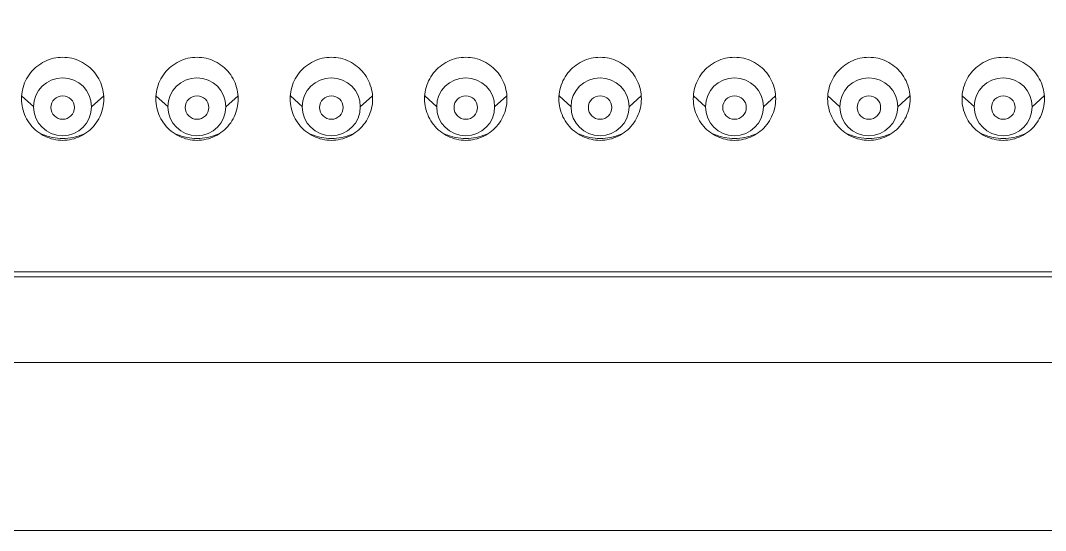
# Model space of a CAD drawing. Extents: x 0 to 1128, y 0 to 827.
# Drawn here: x 204.79 to 235.3, y 234.49 to 249.66 of the extents above; entities that cross this region are included whole.
import ezdxf

# ---------------------------------------------------------------- set-up
doc = ezdxf.new("R2010")
doc.units = 0
doc.header["$LTSCALE"] = 10
doc.header["$MEASUREMENT"] = 0
doc.layers.add('PDF_형상', color=7, linetype='CONTINUOUS')

msp = doc.modelspace()

# ---------------------------------------------------------------- linework, layer by layer
at = {"layer": 'PDF_형상', "lineweight": 5}
for points in [[(174.845, 245.037, 0.414217), (177.845, 242.036), (382.249, 242.036, 0.414214), (385.249, 245.037), (385.249, 258.937, 0.414214), (382.249, 261.937), (177.845, 261.937, 0.414217), (174.845, 258.937)], [(175.045, 258.787, -0.414215), (178.045, 261.787), (382.049, 261.787, -0.41422), (385.049, 258.787), (385.049, 245.187, -0.41422), (382.049, 242.187), (178.045, 242.187, -0.414215), (175.045, 245.187)]]:
    msp.add_lwpolyline(points, format="xyb", close=True, dxfattribs=at)
for points in [[(204.819, 247.333), (204.821, 247.264), (204.827, 247.195), (204.836, 247.126), (204.849, 247.061), (204.866, 246.993), (204.887, 246.927), (204.912, 246.862), (204.94, 246.798), (204.972, 246.736), (205.006, 246.678), (205.044, 246.62), (205.085, 246.564), (205.13, 246.511), (205.176, 246.461), (205.226, 246.413), (205.279, 246.369), (205.334, 246.327), (205.392, 246.288), (205.45, 246.253), (205.512, 246.221), (205.575, 246.192), (205.64, 246.167), (205.706, 246.146), (205.707, 246.146), (205.774, 246.128), (205.842, 246.114), (205.91, 246.105), (205.978, 246.099), (206.046, 246.097), (206.114, 246.099), (206.182, 246.105), (206.25, 246.114), (206.318, 246.128), (206.385, 246.146), (206.386, 246.146), (206.452, 246.167), (206.517, 246.192), (206.58, 246.221), (206.641, 246.253), (206.7, 246.288), (206.758, 246.327), (206.813, 246.369), (206.866, 246.413), (206.915, 246.461), (206.962, 246.511), (207.006, 246.564), (207.048, 246.619), (207.086, 246.678), (207.12, 246.736), (207.152, 246.798), (207.18, 246.862), (207.204, 246.927), (207.225, 246.993), (207.243, 247.062), (207.255, 247.126), (207.265, 247.195), (207.271, 247.264), (207.273, 247.333), (207.271, 247.402), (207.265, 247.471), (207.255, 247.54), (207.243, 247.605), (207.225, 247.673), (207.204, 247.74), (207.18, 247.805), (207.152, 247.868), (207.12, 247.93), (207.086, 247.988), (207.048, 248.046), (207.006, 248.102), (206.962, 248.155), (206.915, 248.205), (206.865, 248.253), (206.813, 248.297), (206.757, 248.339), (206.7, 248.378), (206.641, 248.413), (206.58, 248.445), (206.517, 248.474), (206.452, 248.499), (206.386, 248.52), (206.386, 248.52), (206.318, 248.538), (206.251, 248.551), (206.182, 248.561), (206.114, 248.567), (206.046, 248.569), (205.978, 248.567), (205.91, 248.561), (205.841, 248.551), (205.773, 248.538), (205.706, 248.52), (205.706, 248.52), (205.64, 248.499), (205.575, 248.474), (205.512, 248.445), (205.45, 248.413), (205.392, 248.378), (205.334, 248.339), (205.279, 248.297), (205.226, 248.253), (205.177, 248.205), (205.13, 248.155), (205.085, 248.102), (205.044, 248.047), (205.006, 247.988), (204.972, 247.93), (204.94, 247.868), (204.912, 247.805), (204.887, 247.74), (204.866, 247.673), (204.849, 247.605), (204.836, 247.54), (204.827, 247.471), (204.821, 247.402)], [(208.819, 247.333), (208.821, 247.264), (208.827, 247.195), (208.837, 247.126), (208.849, 247.061), (208.866, 246.993), (208.887, 246.927), (208.912, 246.862), (208.94, 246.798), (208.972, 246.736), (209.006, 246.678), (209.044, 246.62), (209.085, 246.564), (209.13, 246.511), (209.177, 246.461), (209.226, 246.413), (209.279, 246.369), (209.334, 246.327), (209.392, 246.288), (209.45, 246.253), (209.512, 246.221), (209.575, 246.192), (209.64, 246.167), (209.706, 246.146), (209.707, 246.146), (209.774, 246.128), (209.842, 246.114), (209.91, 246.105), (209.978, 246.099), (210.046, 246.097), (210.114, 246.099), (210.182, 246.105), (210.25, 246.114), (210.318, 246.128), (210.385, 246.146), (210.386, 246.146), (210.452, 246.167), (210.517, 246.192), (210.58, 246.221), (210.641, 246.253), (210.7, 246.288), (210.758, 246.327), (210.813, 246.369), (210.866, 246.413), (210.915, 246.461), (210.962, 246.511), (211.006, 246.564), (211.048, 246.619), (211.086, 246.678), (211.12, 246.736), (211.152, 246.798), (211.18, 246.862), (211.204, 246.927), (211.225, 246.993), (211.243, 247.062), (211.255, 247.126), (211.265, 247.195), (211.271, 247.264), (211.273, 247.333), (211.271, 247.402), (211.265, 247.471), (211.255, 247.54), (211.243, 247.605), (211.225, 247.673), (211.204, 247.74), (211.18, 247.805), (211.152, 247.868), (211.12, 247.93), (211.086, 247.988), (211.048, 248.046), (211.006, 248.102), (210.962, 248.155), (210.915, 248.205), (210.865, 248.253), (210.813, 248.297), (210.758, 248.339), (210.7, 248.378), (210.641, 248.413), (210.58, 248.445), (210.517, 248.474), (210.452, 248.499), (210.386, 248.52), (210.386, 248.52), (210.318, 248.538), (210.251, 248.551), (210.182, 248.561), (210.114, 248.567), (210.046, 248.569), (209.978, 248.567), (209.91, 248.561), (209.841, 248.551), (209.773, 248.538), (209.706, 248.52), (209.706, 248.52), (209.64, 248.499), (209.575, 248.474), (209.512, 248.445), (209.451, 248.413), (209.392, 248.378), (209.334, 248.339), (209.279, 248.297), (209.226, 248.253), (209.177, 248.205), (209.13, 248.155), (209.085, 248.102), (209.044, 248.047), (209.006, 247.988), (208.972, 247.93), (208.94, 247.868), (208.912, 247.805), (208.887, 247.74), (208.866, 247.673), (208.849, 247.605), (208.837, 247.54), (208.827, 247.471), (208.821, 247.402)], [(212.819, 247.333), (212.821, 247.264), (212.827, 247.195), (212.837, 247.126), (212.849, 247.061), (212.867, 246.993), (212.888, 246.927), (212.912, 246.862), (212.94, 246.798), (212.972, 246.736), (213.006, 246.678), (213.044, 246.62), (213.085, 246.564), (213.13, 246.511), (213.177, 246.461), (213.226, 246.413), (213.279, 246.369), (213.334, 246.327), (213.392, 246.288), (213.45, 246.253), (213.512, 246.221), (213.575, 246.192), (213.64, 246.167), (213.706, 246.146), (213.707, 246.146), (213.774, 246.128), (213.842, 246.114), (213.91, 246.105), (213.978, 246.099), (214.046, 246.097), (214.114, 246.099), (214.182, 246.105), (214.25, 246.114), (214.318, 246.128), (214.385, 246.146), (214.386, 246.146), (214.452, 246.167), (214.517, 246.192), (214.58, 246.221), (214.642, 246.253), (214.7, 246.288), (214.758, 246.327), (214.813, 246.369), (214.866, 246.413), (214.915, 246.461), (214.962, 246.511), (215.006, 246.564), (215.048, 246.619), (215.086, 246.678), (215.12, 246.736), (215.152, 246.798), (215.18, 246.862), (215.204, 246.927), (215.225, 246.993), (215.243, 247.062), (215.255, 247.126), (215.265, 247.195), (215.271, 247.264), (215.273, 247.333), (215.271, 247.402), (215.265, 247.471), (215.255, 247.54), (215.243, 247.605), (215.225, 247.673), (215.204, 247.74), (215.18, 247.805), (215.152, 247.868), (215.12, 247.93), (215.086, 247.988), (215.048, 248.046), (215.006, 248.102), (214.962, 248.155), (214.915, 248.205), (214.866, 248.253), (214.813, 248.297), (214.758, 248.339), (214.7, 248.378), (214.641, 248.413), (214.58, 248.445), (214.517, 248.474), (214.452, 248.499), (214.386, 248.52), (214.386, 248.52), (214.319, 248.538), (214.251, 248.551), (214.182, 248.561), (214.114, 248.567), (214.046, 248.569), (213.978, 248.567), (213.91, 248.561), (213.841, 248.551), (213.773, 248.538), (213.706, 248.52), (213.706, 248.52), (213.64, 248.499), (213.575, 248.474), (213.512, 248.445), (213.451, 248.413), (213.392, 248.378), (213.334, 248.339), (213.279, 248.297), (213.226, 248.253), (213.177, 248.205), (213.13, 248.155), (213.086, 248.102), (213.044, 248.047), (213.006, 247.988), (212.972, 247.93), (212.94, 247.868), (212.912, 247.805), (212.888, 247.74), (212.867, 247.673), (212.849, 247.605), (212.837, 247.54), (212.827, 247.471), (212.821, 247.402)], [(216.819, 247.333), (216.821, 247.264), (216.827, 247.195), (216.837, 247.126), (216.849, 247.061), (216.867, 246.993), (216.888, 246.927), (216.912, 246.862), (216.94, 246.798), (216.972, 246.736), (217.006, 246.678), (217.044, 246.62), (217.086, 246.564), (217.13, 246.511), (217.177, 246.461), (217.226, 246.413), (217.279, 246.369), (217.334, 246.327), (217.392, 246.288), (217.45, 246.253), (217.512, 246.221), (217.575, 246.192), (217.64, 246.167), (217.706, 246.146), (217.707, 246.146), (217.774, 246.128), (217.842, 246.114), (217.91, 246.105), (217.978, 246.099), (218.046, 246.097), (218.114, 246.099), (218.182, 246.105), (218.25, 246.114), (218.318, 246.128), (218.385, 246.146), (218.386, 246.146), (218.452, 246.167), (218.517, 246.192), (218.58, 246.221), (218.642, 246.253), (218.7, 246.288), (218.758, 246.327), (218.813, 246.369), (218.866, 246.413), (218.915, 246.461), (218.962, 246.511), (219.006, 246.564), (219.048, 246.619), (219.086, 246.678), (219.12, 246.736), (219.152, 246.798), (219.18, 246.862), (219.205, 246.927), (219.226, 246.993), (219.243, 247.062), (219.255, 247.126), (219.265, 247.195), (219.271, 247.264), (219.273, 247.333), (219.271, 247.402), (219.265, 247.471), (219.255, 247.54), (219.243, 247.605), (219.226, 247.673), (219.205, 247.74), (219.18, 247.805), (219.152, 247.868), (219.12, 247.93), (219.086, 247.988), (219.048, 248.046), (219.007, 248.102), (218.962, 248.155), (218.915, 248.205), (218.866, 248.253), (218.813, 248.297), (218.758, 248.339), (218.7, 248.378), (218.641, 248.413), (218.58, 248.445), (218.517, 248.474), (218.452, 248.499), (218.386, 248.52), (218.386, 248.52), (218.319, 248.538), (218.251, 248.551), (218.182, 248.561), (218.114, 248.567), (218.046, 248.569), (217.978, 248.567), (217.91, 248.561), (217.841, 248.551), (217.774, 248.538), (217.706, 248.52), (217.706, 248.52), (217.64, 248.499), (217.575, 248.474), (217.512, 248.445), (217.451, 248.413), (217.392, 248.378), (217.334, 248.339), (217.279, 248.297), (217.227, 248.253), (217.177, 248.205), (217.13, 248.155), (217.086, 248.102), (217.044, 248.047), (217.006, 247.988), (216.972, 247.93), (216.94, 247.868), (216.912, 247.805), (216.888, 247.74), (216.867, 247.673), (216.849, 247.605), (216.837, 247.54), (216.827, 247.471), (216.821, 247.402)], [(220.819, 247.333), (220.821, 247.264), (220.827, 247.195), (220.837, 247.126), (220.849, 247.061), (220.867, 246.993), (220.888, 246.927), (220.912, 246.862), (220.94, 246.798), (220.972, 246.736), (221.006, 246.678), (221.044, 246.62), (221.086, 246.564), (221.13, 246.511), (221.177, 246.461), (221.226, 246.413), (221.279, 246.369), (221.334, 246.327), (221.392, 246.288), (221.45, 246.253), (221.512, 246.221), (221.575, 246.192), (221.64, 246.167), (221.706, 246.146), (221.707, 246.146), (221.774, 246.128), (221.842, 246.114), (221.91, 246.105), (221.978, 246.099), (222.046, 246.097), (222.114, 246.099), (222.182, 246.105), (222.25, 246.114), (222.318, 246.128), (222.385, 246.146), (222.386, 246.146), (222.452, 246.167), (222.517, 246.192), (222.58, 246.221), (222.642, 246.253), (222.7, 246.288), (222.758, 246.327), (222.813, 246.369), (222.866, 246.413), (222.915, 246.461), (222.962, 246.511), (223.007, 246.564), (223.048, 246.619), (223.086, 246.678), (223.12, 246.736), (223.152, 246.798), (223.18, 246.862), (223.205, 246.927), (223.226, 246.993), (223.243, 247.062), (223.256, 247.126), (223.265, 247.195), (223.271, 247.264), (223.273, 247.333), (223.271, 247.402), (223.265, 247.471), (223.256, 247.54), (223.243, 247.605), (223.226, 247.673), (223.205, 247.74), (223.18, 247.805), (223.152, 247.868), (223.12, 247.93), (223.086, 247.988), (223.048, 248.046), (223.007, 248.102), (222.962, 248.155), (222.915, 248.205), (222.866, 248.253), (222.813, 248.297), (222.758, 248.339), (222.7, 248.378), (222.642, 248.413), (222.58, 248.445), (222.517, 248.474), (222.452, 248.499), (222.386, 248.52), (222.386, 248.52), (222.319, 248.538), (222.251, 248.551), (222.183, 248.561), (222.114, 248.567), (222.046, 248.569), (221.978, 248.567), (221.91, 248.561), (221.841, 248.551), (221.774, 248.538), (221.706, 248.52), (221.706, 248.52), (221.64, 248.499), (221.575, 248.474), (221.512, 248.445), (221.451, 248.413), (221.392, 248.378), (221.335, 248.339), (221.279, 248.297), (221.227, 248.253), (221.177, 248.205), (221.13, 248.155), (221.086, 248.102), (221.044, 248.047), (221.006, 247.988), (220.972, 247.93), (220.94, 247.868), (220.912, 247.805), (220.888, 247.74), (220.867, 247.673), (220.849, 247.605), (220.837, 247.54), (220.827, 247.471), (220.821, 247.402)], [(224.819, 247.333), (224.821, 247.264), (224.827, 247.195), (224.837, 247.126), (224.849, 247.061), (224.867, 246.993), (224.888, 246.927), (224.912, 246.862), (224.94, 246.798), (224.972, 246.736), (225.006, 246.678), (225.044, 246.62), (225.086, 246.564), (225.13, 246.511), (225.177, 246.461), (225.226, 246.413), (225.279, 246.369), (225.334, 246.327), (225.392, 246.288), (225.451, 246.253), (225.512, 246.221), (225.575, 246.192), (225.64, 246.167), (225.706, 246.146), (225.707, 246.146), (225.774, 246.128), (225.842, 246.114), (225.91, 246.105), (225.978, 246.099), (226.046, 246.097), (226.114, 246.099), (226.182, 246.105), (226.25, 246.114), (226.318, 246.128), (226.385, 246.146), (226.386, 246.146), (226.452, 246.167), (226.517, 246.192), (226.58, 246.221), (226.642, 246.253), (226.7, 246.288), (226.758, 246.327), (226.813, 246.369), (226.866, 246.413), (226.915, 246.461), (226.962, 246.511), (227.007, 246.564), (227.048, 246.619), (227.086, 246.678), (227.12, 246.736), (227.152, 246.798), (227.18, 246.862), (227.205, 246.927), (227.226, 246.993), (227.243, 247.062), (227.256, 247.126), (227.265, 247.195), (227.271, 247.264), (227.273, 247.333), (227.271, 247.402), (227.265, 247.471), (227.256, 247.54), (227.243, 247.605), (227.226, 247.673), (227.205, 247.74), (227.18, 247.805), (227.152, 247.868), (227.12, 247.93), (227.086, 247.988), (227.048, 248.046), (227.007, 248.102), (226.962, 248.155), (226.915, 248.205), (226.866, 248.253), (226.813, 248.297), (226.758, 248.339), (226.7, 248.378), (226.642, 248.413), (226.58, 248.445), (226.517, 248.474), (226.452, 248.499), (226.386, 248.52), (226.386, 248.52), (226.319, 248.538), (226.251, 248.551), (226.183, 248.561), (226.114, 248.567), (226.046, 248.569), (225.978, 248.567), (225.91, 248.561), (225.842, 248.551), (225.774, 248.538), (225.706, 248.52), (225.706, 248.52), (225.64, 248.499), (225.576, 248.474), (225.512, 248.445), (225.451, 248.413), (225.392, 248.378), (225.335, 248.339), (225.279, 248.297), (225.227, 248.253), (225.177, 248.205), (225.13, 248.155), (225.086, 248.102), (225.044, 248.047), (225.006, 247.988), (224.972, 247.93), (224.94, 247.868), (224.912, 247.805), (224.888, 247.74), (224.867, 247.673), (224.849, 247.605), (224.837, 247.54), (224.827, 247.471), (224.821, 247.402)], [(228.819, 247.333), (228.821, 247.264), (228.827, 247.195), (228.837, 247.126), (228.85, 247.061), (228.867, 246.993), (228.888, 246.927), (228.912, 246.862), (228.94, 246.798), (228.972, 246.736), (229.006, 246.678), (229.044, 246.62), (229.086, 246.564), (229.13, 246.511), (229.177, 246.461), (229.227, 246.413), (229.279, 246.369), (229.334, 246.327), (229.392, 246.288), (229.451, 246.253), (229.512, 246.221), (229.575, 246.192), (229.64, 246.167), (229.706, 246.146), (229.707, 246.146), (229.774, 246.128), (229.842, 246.114), (229.91, 246.105), (229.978, 246.099), (230.046, 246.097), (230.114, 246.099), (230.182, 246.105), (230.25, 246.114), (230.318, 246.128), (230.385, 246.146), (230.386, 246.146), (230.452, 246.167), (230.517, 246.192), (230.58, 246.221), (230.642, 246.253), (230.7, 246.288), (230.758, 246.327), (230.813, 246.369), (230.866, 246.413), (230.916, 246.461), (230.962, 246.511), (231.007, 246.564), (231.048, 246.619), (231.086, 246.678), (231.12, 246.736), (231.152, 246.798), (231.18, 246.862), (231.205, 246.927), (231.226, 246.993), (231.243, 247.062), (231.256, 247.126), (231.265, 247.195), (231.271, 247.264), (231.273, 247.333), (231.271, 247.402), (231.265, 247.471), (231.256, 247.54), (231.243, 247.605), (231.226, 247.673), (231.205, 247.74), (231.18, 247.805), (231.152, 247.868), (231.12, 247.93), (231.086, 247.988), (231.048, 248.046), (231.007, 248.102), (230.962, 248.155), (230.916, 248.205), (230.866, 248.253), (230.813, 248.297), (230.758, 248.339), (230.7, 248.378), (230.642, 248.413), (230.58, 248.445), (230.517, 248.474), (230.452, 248.499), (230.386, 248.52), (230.386, 248.52), (230.319, 248.538), (230.251, 248.551), (230.183, 248.561), (230.114, 248.567), (230.046, 248.569), (229.978, 248.567), (229.91, 248.561), (229.842, 248.551), (229.774, 248.538), (229.707, 248.52), (229.706, 248.52), (229.64, 248.499), (229.576, 248.474), (229.513, 248.445), (229.451, 248.413), (229.392, 248.378), (229.335, 248.339), (229.279, 248.297), (229.227, 248.253), (229.177, 248.205), (229.13, 248.155), (229.086, 248.102), (229.044, 248.047), (229.006, 247.988), (228.972, 247.93), (228.94, 247.868), (228.912, 247.805), (228.888, 247.74), (228.867, 247.673), (228.85, 247.605), (228.837, 247.54), (228.827, 247.471), (228.821, 247.402)], [(232.819, 247.333), (232.821, 247.264), (232.827, 247.195), (232.837, 247.126), (232.85, 247.061), (232.867, 246.993), (232.888, 246.927), (232.912, 246.862), (232.94, 246.798), (232.972, 246.736), (233.006, 246.678), (233.044, 246.62), (233.086, 246.564), (233.13, 246.511), (233.177, 246.461), (233.227, 246.413), (233.279, 246.369), (233.335, 246.327), (233.392, 246.288), (233.451, 246.253), (233.512, 246.221), (233.576, 246.192), (233.64, 246.167), (233.706, 246.146), (233.707, 246.146), (233.774, 246.128), (233.842, 246.114), (233.91, 246.105), (233.978, 246.099), (234.046, 246.097), (234.114, 246.099), (234.182, 246.105), (234.25, 246.114), (234.318, 246.128), (234.385, 246.146), (234.386, 246.146), (234.452, 246.167), (234.517, 246.192), (234.58, 246.221), (234.642, 246.253), (234.7, 246.288), (234.758, 246.327), (234.813, 246.369), (234.866, 246.413), (234.916, 246.461), (234.962, 246.511), (235.007, 246.564), (235.048, 246.619), (235.086, 246.678), (235.12, 246.736), (235.152, 246.798), (235.18, 246.862), (235.205, 246.927), (235.226, 246.993), (235.243, 247.062), (235.256, 247.126), (235.266, 247.195), (235.271, 247.264), (235.273, 247.333), (235.271, 247.402), (235.266, 247.471), (235.256, 247.54), (235.243, 247.605), (235.226, 247.673), (235.205, 247.74), (235.18, 247.805), (235.152, 247.868), (235.12, 247.93), (235.087, 247.988), (235.048, 248.046), (235.007, 248.102), (234.963, 248.155), (234.916, 248.205), (234.866, 248.253), (234.813, 248.297), (234.758, 248.339), (234.7, 248.378), (234.642, 248.413), (234.58, 248.445), (234.517, 248.474), (234.453, 248.499), (234.387, 248.52), (234.386, 248.52), (234.319, 248.538), (234.251, 248.551), (234.183, 248.561), (234.114, 248.567), (234.046, 248.569), (233.978, 248.567), (233.91, 248.561), (233.842, 248.551), (233.774, 248.538), (233.707, 248.52), (233.706, 248.52), (233.64, 248.499), (233.576, 248.474), (233.513, 248.445), (233.451, 248.413), (233.392, 248.378), (233.335, 248.339), (233.279, 248.297), (233.227, 248.253), (233.177, 248.205), (233.13, 248.155), (233.086, 248.102), (233.044, 248.047), (233.006, 247.988), (232.972, 247.93), (232.94, 247.868), (232.912, 247.805), (232.888, 247.74), (232.867, 247.673), (232.85, 247.605), (232.837, 247.54), (232.827, 247.471), (232.821, 247.402)], [(385.669, 239.486), (174.425, 239.486), (174.425, 234.486), (385.669, 234.486)]]:
    msp.add_lwpolyline(points, close=True, dxfattribs=at)
for points in [[(204.824, 247.417), (205.186, 247.091)], [(207.267, 247.417), (206.906, 247.091)], [(208.824, 247.417), (209.186, 247.091)], [(211.267, 247.417), (210.906, 247.091)], [(212.824, 247.417), (213.186, 247.091)], [(215.267, 247.417), (214.906, 247.091)], [(216.824, 247.417), (217.186, 247.091)], [(219.268, 247.417), (218.906, 247.091)], [(220.824, 247.417), (221.186, 247.091)], [(223.268, 247.417), (222.906, 247.091)], [(224.824, 247.417), (225.186, 247.091)], [(227.268, 247.417), (226.906, 247.091)], [(228.824, 247.417), (229.186, 247.091)], [(231.268, 247.417), (230.907, 247.091)], [(232.824, 247.417), (233.186, 247.091)], [(235.268, 247.417), (234.907, 247.091)], [(206.763, 246.328), (206.693, 246.294), (206.62, 246.263), (206.584, 246.249), (206.509, 246.224), (206.433, 246.203), (206.356, 246.185), (206.279, 246.171), (206.202, 246.161), (206.125, 246.155), (206.049, 246.153), (205.972, 246.155), (205.895, 246.16), (205.818, 246.17), (205.741, 246.184), (205.664, 246.201), (205.588, 246.223), (205.513, 246.248), (205.476, 246.262), (205.404, 246.292), (205.334, 246.326)], [(210.763, 246.328), (210.693, 246.294), (210.62, 246.263), (210.584, 246.249), (210.509, 246.224), (210.433, 246.203), (210.356, 246.185), (210.279, 246.171), (210.202, 246.161), (210.125, 246.155), (210.049, 246.153), (209.972, 246.155), (209.895, 246.16), (209.818, 246.17), (209.741, 246.184), (209.664, 246.201), (209.588, 246.223), (209.513, 246.248), (209.476, 246.262), (209.404, 246.292), (209.334, 246.326)], [(214.763, 246.328), (214.693, 246.294), (214.621, 246.263), (214.584, 246.249), (214.509, 246.224), (214.433, 246.203), (214.356, 246.185), (214.279, 246.171), (214.202, 246.161), (214.125, 246.155), (214.049, 246.153), (213.972, 246.155), (213.895, 246.16), (213.818, 246.17), (213.741, 246.184), (213.664, 246.201), (213.588, 246.223), (213.513, 246.248), (213.476, 246.262), (213.404, 246.292), (213.334, 246.326)], [(218.763, 246.328), (218.693, 246.294), (218.621, 246.263), (218.584, 246.249), (218.509, 246.224), (218.433, 246.203), (218.356, 246.185), (218.279, 246.171), (218.202, 246.161), (218.125, 246.155), (218.049, 246.153), (217.972, 246.155), (217.895, 246.16), (217.818, 246.17), (217.741, 246.184), (217.664, 246.201), (217.588, 246.223), (217.513, 246.248), (217.476, 246.262), (217.404, 246.292), (217.334, 246.326)], [(222.763, 246.328), (222.693, 246.294), (222.621, 246.263), (222.584, 246.249), (222.509, 246.224), (222.433, 246.203), (222.356, 246.185), (222.279, 246.171), (222.202, 246.161), (222.125, 246.155), (222.049, 246.153), (221.972, 246.155), (221.895, 246.16), (221.818, 246.17), (221.741, 246.184), (221.664, 246.201), (221.588, 246.223), (221.513, 246.248), (221.477, 246.262), (221.404, 246.292), (221.334, 246.326)], [(226.763, 246.328), (226.693, 246.294), (226.621, 246.263), (226.584, 246.249), (226.509, 246.224), (226.433, 246.203), (226.356, 246.185), (226.279, 246.171), (226.202, 246.161), (226.125, 246.155), (226.049, 246.153), (225.972, 246.155), (225.895, 246.16), (225.818, 246.17), (225.741, 246.184), (225.664, 246.201), (225.588, 246.223), (225.514, 246.248), (225.477, 246.262), (225.404, 246.292), (225.334, 246.326)], [(230.763, 246.328), (230.693, 246.294), (230.621, 246.263), (230.584, 246.249), (230.509, 246.224), (230.433, 246.203), (230.357, 246.185), (230.279, 246.171), (230.202, 246.161), (230.125, 246.155), (230.049, 246.153), (229.972, 246.155), (229.896, 246.16), (229.818, 246.17), (229.741, 246.184), (229.664, 246.201), (229.588, 246.223), (229.514, 246.248), (229.477, 246.262), (229.404, 246.292), (229.334, 246.326)], [(234.763, 246.328), (234.693, 246.294), (234.621, 246.263), (234.584, 246.249), (234.509, 246.224), (234.433, 246.203), (234.357, 246.185), (234.28, 246.171), (234.202, 246.161), (234.125, 246.155), (234.049, 246.153), (233.973, 246.155), (233.896, 246.16), (233.818, 246.17), (233.741, 246.184), (233.665, 246.201), (233.589, 246.223), (233.514, 246.248), (233.477, 246.262), (233.404, 246.292), (233.334, 246.326)]]:
    msp.add_lwpolyline(points, dxfattribs=at)
for centre, radius in [((206.043, 247.095), 0.863), ((210.043, 247.095), 0.863), ((214.043, 247.095), 0.863), ((218.043, 247.095), 0.863), ((222.043, 247.095), 0.863), ((226.043, 247.095), 0.863), ((230.043, 247.095), 0.863), ((234.044, 247.095), 0.863), ((206.046, 247.073), 0.35), ((210.046, 247.073), 0.35), ((214.046, 247.073), 0.35), ((218.046, 247.073), 0.35), ((222.046, 247.073), 0.35), ((226.046, 247.073), 0.35), ((230.046, 247.073), 0.35), ((234.046, 247.073), 0.35)]:
    msp.add_circle(centre, radius, dxfattribs=at)

doc.saveas('drawing.dxf')
